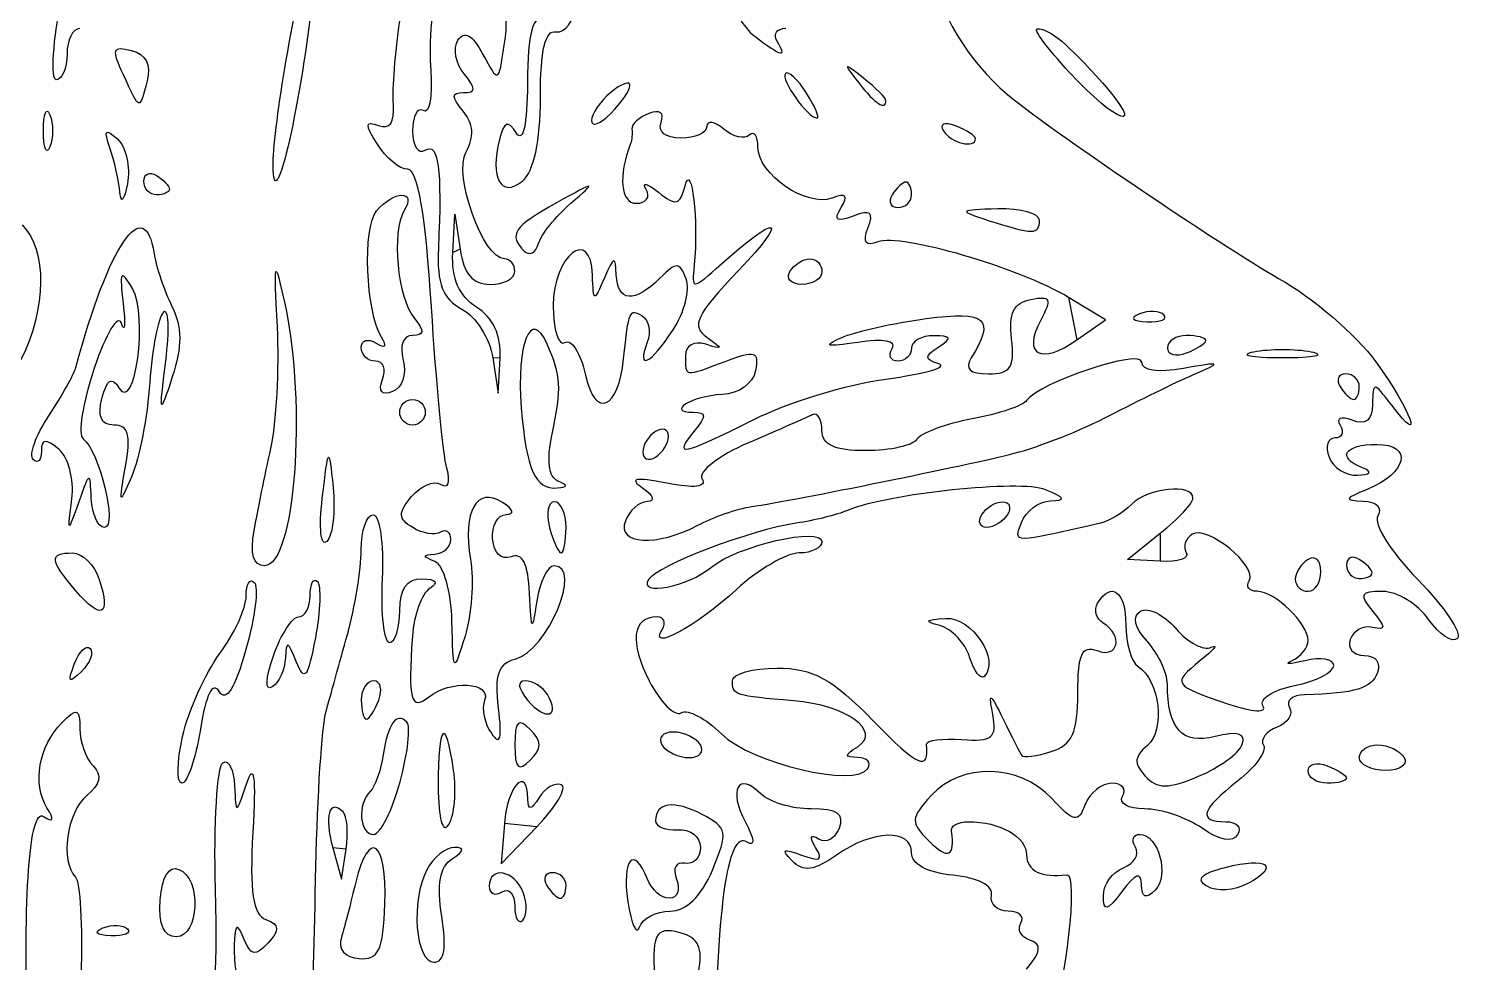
# Model space of a CAD drawing. Extents: x 2 to 593, y 3 to 839.
# Drawn here: x 146.7 to 207.7, y 247 to 286.7 of the extents above; entities that cross this region are included whole.
import ezdxf

# ---------------------------------------------------------------- set-up
doc = ezdxf.new("R2010")
doc.units = 0
doc.layers.add('Capa_1', color=7, linetype='CONTINUOUS')

msp = doc.modelspace()

# ---------------------------------------------------------------- linework, layer by layer
at = {"layer": 'Capa_1', "color": 7}
for points in [[(178.554208, 286.16944), (178.554208, 286.16944)], [(190.984136, 284.850232), (190.984136, 284.850232)], [(150.743936, 284.739536), (150.743936, 284.739536)], [(172.294592, 284.292112), (172.294592, 284.292112)], [(179.804136, 283.967432), (179.804136, 283.967432)], [(183.180888, 283.653384), (183.180888, 283.653384)], [(147.342056, 282.359288), (147.342056, 282.359288)], [(186.991088, 282.028848), (186.991088, 282.028848)], [(157.113968, 280.693576), (157.113968, 280.693576)], [(151.610632, 280.214152), (151.610632, 280.214152)], [(150.596128, 279.729272), (150.596128, 279.729272)], [(184.26952, 279.637664), (184.26952, 279.637664)], [(164.755744, 277.178104), (164.837296, 278.816192), (165.064056, 277.319328)], [(169.774656, 279.274824), (169.774656, 279.274824)], [(189.712664, 278.54904), (189.712664, 278.54904)], [(179.098528, 276.371776), (179.098528, 276.371776)], [(191.30024, 273.46196), (192.520912, 274.31696), (190.949216, 275.272768)], [(195.008392, 274.523368), (195.008392, 274.523376)], [(196.788752, 273.43628), (196.788752, 273.43628)], [(166.46156, 272.692856), (166.688336, 271.195784), (166.769896, 272.68804)], [(172.025552, 272.661328), (172.025552, 272.661368)], [(201.279352, 272.945712), (201.279352, 272.945712)], [(161.766392, 271.772856), (161.766416, 271.772896)], [(203.320536, 271.472944), (203.320536, 271.472944)], [(162.496928, 270.38432), (162.496928, 270.38432)], [(177.564744, 270.076424), (177.5648, 270.0764)], [(173.927536, 269.359928), (173.927536, 269.359928)], [(169.227632, 267.457968), (169.227616, 267.457968)], [(148.550872, 266.706784), (148.550872, 266.706784)], [(159.204448, 266.724424), (159.204448, 266.724424)], [(187.263248, 266.029792), (187.263248, 266.029792)], [(156.30496, 265.349456), (156.30496, 265.349456)], [(169.573016, 265.48548), (169.573016, 265.48548)], [(175.18288, 265.574704), (175.18288, 265.574704)], [(194.8512, 264.046416), (193.465168, 264.124656), (194.854808, 265.233728)], [(201.687592, 263.612496), (201.687592, 263.612496)], [(203.864848, 263.548256), (203.864848, 263.548256)], [(148.72392, 262.786472), (148.72392, 262.786472)], [(157.1288, 260.023744), (157.128848, 260.023744)], [(186.743056, 259.96632), (186.743056, 259.96632)], [(148.651896, 259.657624), (148.651896, 259.657624)], [(161.605136, 258.137224), (161.605136, 258.137224)], [(168.778928, 258.373168), (168.778928, 258.373168)], [(168.048936, 256.885304), (168.048936, 256.885304)], [(153.263328, 256.591984), (153.263344, 256.591984)], [(175.28832, 256.232128), (175.28832, 256.232128)], [(198.338576, 256.254944), (198.338608, 256.255008)], [(203.320536, 255.687864), (203.320536, 255.687864)], [(164.788432, 255.156152), (164.788432, 255.156152)], [(201.143272, 255.126472), (201.143272, 255.126472)], [(162.51172, 254.65412), (162.51172, 254.65412)], [(169.373992, 254.529464), (169.373992, 254.52944)], [(160.091488, 253.375848), (160.091488, 253.375848)], [(166.952112, 252.881344), (166.821216, 251.163472), (168.333192, 252.745264)], [(159.649704, 251.85384), (160.025192, 250.516816), (160.216408, 251.788264)], [(169.573016, 250.244664), (169.573016, 250.244664)], [(196.843784, 250.210664), (196.843784, 250.210664)], [(152.312944, 249.630296), (152.312944, 249.630296)], [(161.870288, 249.468552), (161.870288, 249.468552)], [(167.75228, 249.949032), (167.75224, 249.949032)], [(192.43424, 249.81024), (192.43424, 249.81024)], [(164.287752, 248.938352), (164.287752, 248.938352)], [(173.999176, 249.156032), (173.999176, 249.156032)], [(149.875632, 248.439248), (149.875632, 248.43924)]]:
    msp.add_lwpolyline(points, close=True, dxfattribs=at)
for points in [[(157.113968, 280.693576), (157.054928, 281.996968), (157.825112, 286.761536), (158.703096, 290.524008)], [(164.14332, 289.13008), (163.876824, 287.917136), (163.730112, 286.025808), (163.817288, 284.927128)], [(185.096712, 289.367128), (185.429768, 287.395816), (186.628912, 285.385264), (188.351928, 283.909248)], [(158.828256, 288.618904), (158.474104, 284.394184), (157.21092, 278.554384), (157.113968, 280.693576)], [(147.885784, 284.536544), (147.633328, 284.536544), (147.746792, 286.189904), (148.137928, 288.210672)], [(176.649112, 288.203984), (176.649112, 287.600056), (177.07776, 286.780536), (177.601664, 286.38284)], [(166.944152, 286.004944), (167.152408, 287.423864), (167.036168, 287.608288), (166.065256, 287.399384)], [(169.151872, 286.572632), (169.518976, 286.497752), (169.908632, 287.027384), (170.01776, 287.749504)], [(148.889096, 286.713808), (148.589728, 286.713808), (148.344784, 286.22392), (148.344784, 285.625176)], [(162.231752, 283.484056), (162.183992, 284.131864), (162.306232, 285.724256), (162.503264, 287.022704)], [(168.75656, 287.253032), (168.135544, 287.253032), (167.938088, 286.568928), (167.931752, 284.395376)], [(168.4844, 283.781632), (168.4844, 285.804176), (168.690664, 286.666656), (169.151872, 286.572632)], [(178.554208, 286.16944), (178.369192, 286.468816), (178.538448, 286.719208), (178.93032, 286.725864)], [(190.984136, 284.850232), (190.036888, 285.8752), (189.424536, 286.710056), (189.623344, 286.705472)], [(189.623344, 286.705472), (190.161504, 286.693072), (190.922984, 286.05804), (192.39304, 284.395752)], [(165.238296, 284.779816), (164.876496, 285.215752), (164.758944, 285.8612), (164.977064, 286.214128)], [(164.977064, 286.214128), (165.245648, 286.648704), (165.588384, 286.454608), (166.038912, 285.612792)], [(177.601664, 286.38284), (178.75736, 285.505544), (178.997816, 285.451672), (178.554208, 286.16944)], [(148.344784, 285.625176), (148.344784, 285.026432), (148.138232, 284.536544), (147.885784, 284.536544)], [(150.743936, 284.739536), (150.232736, 285.842824), (150.281088, 285.988232), (151.088936, 285.776976)], [(151.088936, 285.776976), (151.704368, 285.61604), (151.934504, 285.171944), (151.756072, 284.4896)], [(166.038912, 285.612792), (166.69996, 284.377608), (166.705672, 284.380088), (166.944152, 286.004944)], [(163.817288, 284.927128), (163.904464, 283.828456), (163.765528, 283.059488), (163.50852, 283.218328)], [(179.804136, 283.967432), (179.43872, 284.55256), (179.034328, 284.925888), (178.905488, 284.797056)], [(182.228336, 284.605928), (181.365024, 285.282992), (181.345768, 285.263736), (182.022824, 284.400416)], [(192.39304, 284.395752), (194.309776, 282.228368), (193.023824, 282.643192), (190.984136, 284.850232)], [(151.756072, 284.4896), (151.41932, 283.201864), (151.461216, 283.19152), (150.743936, 284.739536)], [(165.218536, 283.987184), (165.75008, 283.987184), (165.754352, 284.15804), (165.238296, 284.779816)], [(167.931752, 284.395376), (167.926952, 282.6248), (167.748256, 281.814056), (167.462952, 282.264128)], [(172.294592, 284.292112), (172.294592, 284.49984), (171.927184, 284.364912), (171.47812, 283.992184)], [(171.47812, 283.097952), (171.927184, 283.547008), (172.294592, 284.084384), (172.294592, 284.292112)], [(178.905488, 284.797056), (178.6722, 284.56376), (179.85844, 282.903552), (180.258416, 282.903552)], [(182.022824, 284.400416), (182.733904, 283.493728), (183.180888, 283.205384), (183.180888, 283.653384)], [(183.180888, 283.653384), (183.180888, 283.766408), (182.75224, 284.195056), (182.228336, 284.605928)], [(165.194856, 283.199208), (164.683624, 283.815192), (164.688792, 283.987184), (165.218536, 283.987184)], [(167.720864, 280.220872), (168.202824, 280.620856), (168.4844, 281.934), (168.4844, 283.781632)], [(171.47812, 283.992184), (171.029064, 283.619496), (170.661648, 283.082128), (170.661648, 282.798032)], [(180.258416, 282.903552), (180.373984, 282.903552), (180.16956, 283.382296), (179.804136, 283.967432)], [(188.351928, 283.909248), (189.869368, 282.609344), (197.56508, 277.387768), (199.887888, 276.082056)], [(147.342056, 282.359288), (147.342056, 283.10772), (147.465608, 283.413896), (147.6166, 283.03968)], [(147.6166, 283.03968), (147.7676, 282.665464), (147.7676, 282.053112), (147.6166, 281.678896)], [(161.599216, 282.582248), (162.071832, 282.400888), (162.288768, 282.710176), (162.231752, 283.484056)], [(163.50852, 283.218328), (163.25152, 283.37716), (163.041248, 282.98832), (163.041248, 282.35424)], [(165.318904, 281.464352), (165.680672, 282.110792), (165.641312, 282.661256), (165.194856, 283.199208)], [(170.661648, 282.798032), (170.661648, 282.513928), (171.029064, 282.648888), (171.47812, 283.097952)], [(173.100552, 283.09636), (172.676208, 282.933528), (172.350272, 282.639816), (172.376264, 282.443688)], [(173.614184, 282.72032), (173.769776, 283.125768), (173.566024, 283.274968), (173.100552, 283.09636)], [(150.169736, 281.634376), (149.897808, 282.404056), (149.970384, 282.490592), (150.487976, 282.013832)], [(161.547216, 281.789784), (161.007416, 282.654136), (161.01736, 282.805536), (161.599216, 282.582248)], [(167.462952, 282.264128), (167.10472, 282.829264), (166.944968, 282.76884), (166.7434, 281.991968)], [(172.376264, 282.443688), (172.402184, 282.247552), (172.376296, 281.964608), (172.318584, 281.814928)], [(174.458376, 282.0482), (173.80756, 282.0482), (173.46188, 282.323416), (173.614184, 282.72032)], [(175.56048, 282.542528), (175.56048, 282.270648), (175.064536, 282.0482), (174.458376, 282.0482)], [(176.29096, 282.430608), (175.889192, 282.76404), (175.56048, 282.814408), (175.56048, 282.542528)], [(177.379584, 282.18252), (177.1826, 281.985544), (176.692712, 282.097176), (176.29096, 282.430608)], [(186.146344, 282.566928), (185.661952, 282.752808), (185.443464, 282.66156), (185.63416, 282.353008)], [(186.991088, 282.028848), (186.991088, 282.146504), (186.61096, 282.38864), (186.146344, 282.566928)], [(147.6166, 281.678896), (147.465608, 281.30468), (147.342056, 281.610816), (147.342056, 282.359288)], [(150.487976, 282.013832), (150.85676, 281.674144), (151.048632, 280.816848), (150.914376, 280.108728)], [(162.847664, 280.721296), (162.499416, 280.721296), (161.914224, 281.202112), (161.547216, 281.789784)], [(163.041248, 282.35424), (163.041248, 281.720152), (163.286184, 281.352744), (163.58556, 281.537768)], [(163.58556, 281.537768), (164.150792, 281.887104), (164.299856, 280.771504), (164.143872, 277.359216)], [(166.7434, 281.991968), (166.322448, 280.369512), (166.81804, 279.471568), (167.720864, 280.220872)], [(172.318584, 281.814928), (171.786232, 280.43384), (171.896408, 279.274784), (172.560048, 279.274784)], [(177.737736, 281.664352), (177.737736, 282.146328), (177.576568, 282.379512), (177.379584, 282.18252)], [(185.63416, 282.353008), (185.953808, 281.835792), (186.991088, 281.588), (186.991088, 282.028848)], [(150.596128, 279.729272), (150.555328, 280.228696), (150.36348, 281.085992), (150.169736, 281.634376)], [(166.952264, 276.911088), (166.04804, 276.911088), (164.767888, 280.479728), (165.318904, 281.464352)], [(180.883256, 279.499072), (179.809792, 279.087144), (177.737736, 280.51348), (177.737736, 281.664352)], [(151.610632, 280.214152), (151.610632, 280.531192), (151.855576, 280.639208), (152.154944, 280.454184)], [(163.847304, 274.869912), (163.604576, 278.745288), (163.267, 280.721296), (162.847664, 280.721296)], [(174.635376, 280.017), (174.917696, 281.105792), (175.22128, 278.48388), (175.025928, 276.643936)], [(150.914376, 280.108728), (150.780104, 279.400608), (150.636896, 279.229856), (150.596128, 279.729272)], [(152.154944, 279.637712), (151.855576, 279.637712), (151.610632, 279.897112), (151.610632, 280.214152)], [(152.154944, 280.454184), (152.45432, 280.26916), (152.699264, 280.00976), (152.699264, 279.877744)], [(169.774656, 279.274824), (170.900712, 280.24428), (170.883304, 280.244816), (169.164784, 279.293544)], [(172.982616, 279.864464), (172.788632, 280.188784), (173.023896, 280.134952), (173.5054, 279.74484)], [(173.5054, 279.74484), (174.244296, 279.1462), (174.420584, 279.188664), (174.635376, 280.017)], [(184.029488, 280.181984), (183.897464, 280.181984), (183.638072, 279.93704), (183.453048, 279.637664)], [(184.26952, 279.637664), (184.26952, 279.93704), (184.161504, 280.181984), (184.029488, 280.181984)], [(148.720368, 272.289464), (150.124416, 277.522416), (151.639552, 279.733136), (152.046928, 277.143192)], [(152.699264, 279.877744), (152.699264, 279.745728), (152.45432, 279.637712), (152.154944, 279.637712)], [(161.516952, 278.95216), (162.247584, 279.83252), (163.236648, 279.849936), (162.694608, 278.97288)], [(172.560048, 279.274784), (172.986448, 279.274784), (173.176608, 279.540144), (172.982616, 279.864464)], [(181.275784, 279.093352), (181.59848, 279.615472), (181.48696, 279.730736), (180.883256, 279.499072)], [(183.453048, 279.637664), (183.268024, 279.338296), (183.376008, 279.093352), (183.69308, 279.093352)], [(183.69308, 279.093352), (184.01012, 279.093352), (184.26952, 279.338296), (184.26952, 279.637664)], [(161.722072, 273.582912), (161.050152, 274.670104), (160.914304, 278.226016), (161.516952, 278.95216)], [(162.694608, 278.97288), (162.133416, 278.064848), (162.396512, 275.24356), (163.124144, 274.366808)], [(169.164784, 279.293544), (167.344744, 278.28608), (167.106792, 277.930816), (167.792656, 277.244952)], [(168.402528, 277.562464), (168.519664, 277.955392), (169.13712, 278.725952), (169.774656, 279.274824)], [(176.18796, 276.699056), (178.617176, 278.873728), (179.090536, 278.700648), (176.925136, 276.42952)], [(181.791416, 278.734864), (181.073056, 278.459208), (180.94072, 278.551208), (181.275784, 279.093352)], [(182.418848, 278.222448), (182.678152, 278.898184), (182.530736, 279.018576), (181.791416, 278.734864)], [(187.94364, 279.039096), (186.267552, 278.987736), (186.246104, 278.961976), (187.535408, 278.54904)], [(189.712664, 278.54904), (189.712664, 278.848408), (188.9166, 279.068936), (187.94364, 279.039096)], [(146.43964, 278.354688), (147.503016, 277.291312), (147.479072, 274.808752), (146.38428, 272.614184)], [(170.699912, 276.218576), (170.633592, 278.312632), (169.028704, 277.066176), (169.028704, 274.920592)], [(182.839728, 277.630768), (182.31448, 277.429216), (182.184544, 277.611888), (182.418848, 278.222448)], [(187.535408, 278.54904), (189.456184, 277.933896), (189.712664, 277.933896), (189.712664, 278.54904)], [(167.792656, 277.244952), (168.010952, 277.026656), (168.285384, 277.169512), (168.402528, 277.562464)], [(190.949216, 275.272768), (188.892168, 276.523736), (183.8076, 278.002176), (182.839728, 277.630768)], [(152.046928, 277.143192), (152.1372, 276.569256), (152.480896, 275.555792), (152.81068, 274.891064)], [(157.294552, 274.00596), (157.143584, 276.931512), (157.168632, 277.012616), (157.605, 275.01104)], [(164.143872, 277.359216), (164.075072, 275.854536), (164.323168, 275.213), (165.143584, 274.773928)], [(165.762816, 274.860152), (165.025672, 275.320504), (164.70052, 276.068896), (164.755744, 277.178104)], [(165.064056, 277.319328), (165.2214, 276.280656), (165.612976, 275.822464), (166.343288, 275.822464)], [(167.39576, 276.366776), (167.39576, 276.666152), (167.196192, 276.911088), (166.952264, 276.911088)], [(171.712016, 276.235656), (171.679296, 277.050192), (171.605976, 277.03048), (171.20596, 276.099584)], [(179.098528, 276.371776), (179.283552, 276.671152), (179.665416, 276.916096), (179.947128, 276.916096)], [(179.947128, 276.916096), (180.228832, 276.916096), (180.459312, 276.671152), (180.459312, 276.371776)], [(151.1278, 275.64656), (150.631192, 276.490176), (150.570352, 276.392168), (150.733224, 275.01104)], [(166.343288, 275.822464), (166.922152, 275.822464), (167.39576, 276.0674), (167.39576, 276.366776)], [(174.685, 276.057112), (174.404016, 276.789344), (174.270736, 276.792736), (173.563632, 276.085592)], [(176.925136, 276.42952), (175.099808, 274.51508), (174.881888, 274.058208), (175.564344, 273.576632)], [(175.025928, 276.643936), (174.912376, 275.57444), (174.932792, 275.575408), (176.18796, 276.699056)], [(179.610712, 275.827464), (179.143984, 275.827464), (178.913504, 276.072408), (179.098528, 276.371776)], [(180.459312, 276.371776), (180.459312, 276.072408), (180.077448, 275.827464), (179.610712, 275.827464)], [(171.20596, 276.099584), (170.757152, 275.055144), (170.736608, 275.059976), (170.699912, 276.218576)], [(173.563632, 276.085592), (172.490984, 275.012944), (171.758744, 275.072288), (171.712016, 276.235656)], [(174.130952, 273.89384), (174.611064, 274.626592), (174.860392, 275.600056), (174.685, 276.057112)], [(199.887888, 276.082056), (201.34732, 275.261672), (203.206592, 273.665032), (204.019624, 272.533968)], [(150.554384, 271.420584), (151.238968, 270.31292), (151.806288, 274.493976), (151.1278, 275.64656)], [(188.526912, 273.504032), (188.398352, 274.59604), (188.616784, 275.042512), (189.349592, 275.185576)], [(189.349592, 275.185576), (190.196872, 275.351), (190.258208, 275.213896), (189.75636, 274.27616)], [(150.663704, 274.163768), (150.51956, 274.595896), (149.997112, 273.7386), (149.502704, 272.258664)], [(150.733224, 275.01104), (150.839136, 274.11292), (150.807864, 273.731648), (150.663704, 274.163768)], [(152.449016, 274.639688), (152.228064, 274.435448), (151.965504, 273.088272), (151.865544, 271.64596)], [(152.544672, 272.561624), (152.713016, 273.9088), (152.669968, 274.843936), (152.449016, 274.639688)], [(152.81068, 274.891064), (153.242208, 274.021248), (153.246072, 273.182056), (152.82444, 271.897336)], [(157.605, 275.01104), (158.55852, 270.637384), (158.03648, 263.852584), (156.746448, 263.852584)], [(164.502312, 267.997808), (164.343624, 268.559208), (164.048872, 271.651648), (163.847304, 274.869912)], [(165.143584, 274.773928), (165.743744, 274.452728), (166.336832, 273.516256), (166.46156, 272.692856)], [(166.769896, 272.68804), (166.822616, 273.65296), (166.466744, 274.420536), (165.762816, 274.860152)], [(168.769864, 273.287608), (168.082088, 274.85872), (167.447648, 273.290808), (167.669488, 270.568688)], [(169.028704, 274.920592), (169.028704, 273.887144), (169.253712, 273.180664), (169.528728, 273.350632)], [(172.025552, 272.661368), (172.23976, 274.737424), (172.273816, 274.815928), (172.815136, 274.481368)], [(172.815136, 274.481368), (173.101432, 274.304424), (173.197696, 273.800088), (173.029056, 273.360616)], [(184.8992, 274.368376), (187.461008, 274.707688), (187.850344, 274.366776), (186.807584, 272.697656)], [(193.96512, 274.566336), (193.530904, 274.392584), (193.65988, 274.2636), (194.293984, 274.237488)], [(195.008392, 274.523376), (194.82752, 274.704248), (194.358048, 274.723584), (193.96512, 274.566336)], [(194.293984, 274.237488), (194.867776, 274.213888), (195.189264, 274.342504), (195.008392, 274.523368)], [(157.015728, 268.834968), (157.2594, 269.928736), (157.384872, 272.25568), (157.294552, 274.00596)], [(163.124144, 274.366808), (163.561512, 273.839824), (163.540408, 273.650232), (163.044384, 273.650232)], [(173.029056, 273.360616), (172.55376, 272.122016), (173.163272, 272.416968), (174.130952, 273.89384)], [(181.275784, 273.554744), (181.874528, 273.817592), (183.505072, 274.183728), (184.8992, 274.368376)], [(189.75636, 274.27616), (188.974936, 272.816064), (189.7754, 272.393928), (191.30024, 273.46196)], [(160.863984, 273.138064), (160.863984, 273.455104), (161.146768, 273.539728), (161.4924, 273.32612)], [(161.4924, 273.32612), (161.887576, 273.08188), (161.972816, 273.1772), (161.722072, 273.582912)], [(163.044384, 273.650232), (162.645416, 273.650232), (162.482464, 273.219936), (162.645424, 272.59676)], [(168.978896, 269.456184), (169.400576, 271.450744), (169.375896, 271.90324), (168.769864, 273.287608)], [(169.528728, 273.350632), (169.803736, 273.5206), (170.195936, 272.898496), (170.400264, 271.968168)], [(175.515064, 273.274832), (175.008952, 273.434328), (174.653224, 273.230832), (174.653224, 272.781864)], [(175.564344, 273.576632), (176.269296, 273.079176), (176.262776, 273.0392), (175.515064, 273.274832)], [(181.98324, 273.355328), (180.65308, 273.149088), (180.46956, 273.200816), (181.275784, 273.554744)], [(183.447976, 273.097688), (183.651904, 273.427648), (183.088656, 273.52672), (181.98324, 273.355328)], [(185.222064, 273.641872), (184.698168, 273.645872), (184.26952, 273.405264), (184.26952, 273.105888)], [(185.432632, 273.163448), (186.013304, 273.531328), (185.967528, 273.635344), (185.222064, 273.641872)], [(187.54224, 272.017256), (188.485304, 272.017256), (188.669248, 272.294992), (188.526912, 273.504032)], [(195.97228, 273.6502), (195.523224, 273.6502), (195.155808, 273.412944), (195.155808, 273.122968)], [(196.788752, 273.43628), (196.788752, 273.553936), (196.421344, 273.6502), (195.97228, 273.6502)], [(195.97228, 272.909048), (196.421344, 273.081376), (196.788752, 273.318624), (196.788752, 273.43628)], [(161.466536, 272.561624), (161.135128, 272.561624), (160.863984, 272.821024), (160.863984, 273.138064)], [(170.400264, 271.968168), (170.81548, 270.077696), (171.802392, 270.4986), (172.025552, 272.661328)], [(174.653224, 272.781864), (174.653224, 271.870336), (174.582264, 271.879296), (176.38172, 272.563432)], [(176.38172, 272.563432), (177.615608, 273.032552), (177.792312, 272.974984), (177.634576, 272.1552)], [(183.69308, 272.561576), (183.376032, 272.561576), (183.265744, 272.802824), (183.447976, 273.097688)], [(184.26952, 273.105888), (184.26952, 272.806512), (184.01012, 272.561576), (183.69308, 272.561576)], [(185.432632, 272.444696), (184.8062, 272.654632), (184.8062, 272.76656), (185.432632, 273.163448)], [(186.807584, 272.697656), (186.517448, 272.233232), (186.750624, 272.017256), (187.54224, 272.017256)], [(194.067184, 272.51392), (194.067184, 273.109376), (189.7016, 271.653672), (189.167104, 270.879992)], [(195.155808, 273.122968), (195.155808, 272.833), (195.523224, 272.736728), (195.97228, 272.909048)], [(198.829936, 272.945712), (198.156344, 272.815976), (198.707464, 272.709824), (200.05464, 272.709824)], [(201.279352, 272.945712), (200.60576, 273.075456), (199.503528, 273.075456), (198.829936, 272.945712)], [(200.05464, 272.709824), (201.401824, 272.709824), (201.952944, 272.815976), (201.279352, 272.945712)], [(147.569328, 270.231296), (148.122072, 271.06392), (148.64004, 271.990088), (148.720368, 272.289464)], [(149.502704, 272.258664), (149.008296, 270.778744), (148.79492, 269.4282), (149.02852, 269.257464)], [(152.82444, 271.897336), (152.26916, 270.205368), (152.254568, 270.24004), (152.544672, 272.561624)], [(161.766416, 271.772896), (161.93288, 272.206688), (161.797936, 272.561624), (161.466536, 272.561624)], [(162.645424, 272.59676), (162.801328, 272.000592), (162.604624, 271.421912), (162.192312, 271.263696)], [(177.634576, 272.1552), (177.528808, 271.60548), (176.92744, 271.17428), (176.216296, 271.138224)], [(183.188744, 271.798736), (184.830976, 272.017256), (185.840728, 272.307944), (185.432632, 272.444696)], [(195.836208, 272.2474), (194.744144, 272.051936), (194.067184, 272.15392), (194.067184, 272.51392)], [(196.24444, 271.975904), (197.508176, 272.522104), (197.479064, 272.541464), (195.836208, 272.2474)], [(202.744096, 272.017256), (202.427048, 272.017256), (202.31904, 271.77232), (202.504064, 271.472944)], [(203.320536, 271.472944), (203.320536, 271.77232), (203.061136, 272.017256), (202.744096, 272.017256)], [(204.019624, 272.533968), (205.534624, 270.426328), (206.139104, 268.779064), (204.69868, 270.683472)], [(149.832008, 270.974688), (150.044616, 271.78772), (150.249376, 271.914112), (150.554384, 271.420584)], [(151.865544, 271.64596), (151.765592, 270.203648), (151.4212, 268.411224), (151.100224, 267.662792)], [(162.192312, 271.263696), (161.725336, 271.084496), (161.572392, 271.267696), (161.766392, 271.772856)], [(177.5648, 270.0764), (179.015744, 270.805168), (181.54652, 271.580216), (183.188744, 271.798736)], [(192.725128, 270.257928), (193.91232, 270.879336), (195.496008, 271.652424), (196.24444, 271.975904)], [(202.504064, 271.472944), (202.68908, 271.173568), (202.94848, 270.928632), (203.080504, 270.928632)], [(203.080504, 270.928632), (203.21252, 270.928632), (203.320536, 271.173568), (203.320536, 271.472944)], [(204.69868, 270.683472), (203.93584, 271.692048), (203.898736, 271.69412), (203.882208, 270.729232)], [(150.344048, 269.840048), (149.792336, 269.840048), (149.629592, 270.200672), (149.832008, 270.974688)], [(162.496928, 270.38432), (162.496928, 270.683696), (162.741872, 270.92864), (163.04124, 270.92864)], [(163.04124, 270.92864), (163.340616, 270.92864), (163.58556, 270.683696), (163.58556, 270.38432)], [(176.216296, 271.138224), (174.910512, 271.072064), (173.793744, 270.384336), (174.992032, 270.384336)], [(189.167104, 270.879992), (189.016728, 270.662328), (187.973024, 270.311512), (186.847752, 270.100408)], [(146.910224, 268.37156), (146.719984, 268.5618), (147.016584, 269.39868), (147.569328, 270.231296)], [(163.04124, 269.840008), (162.741872, 269.840008), (162.496928, 270.084952), (162.496928, 270.38432)], [(163.58556, 270.38432), (163.58556, 270.084952), (163.340616, 269.840008), (163.04124, 269.840008)], [(167.669488, 270.568688), (167.884432, 267.930864), (168.257288, 267.099112), (169.196912, 267.1614)], [(174.992032, 270.384336), (175.554032, 270.384336), (175.558832, 270.221808), (175.016112, 269.567864)], [(180.05108, 270.274672), (179.826544, 270.16448), (178.603432, 269.628216), (177.33304, 269.082992)], [(180.459312, 269.6132), (180.459312, 270.087216), (180.275608, 270.384872), (180.05108, 270.274672)], [(188.642768, 268.637432), (189.70088, 268.907304), (191.537944, 269.636528), (192.725128, 270.257928)], [(203.02016, 270.042608), (202.53576, 270.228488), (202.317272, 270.13724), (202.507968, 269.828688)], [(203.882208, 270.729232), (203.870448, 270.042448), (203.594128, 269.822352), (203.02016, 270.042608)], [(150.834728, 268.071024), (151.076536, 269.41584), (150.958872, 269.840048), (150.344048, 269.840048)], [(173.927536, 269.359928), (173.927536, 269.659304), (173.682592, 269.752864), (173.383224, 269.56784)], [(175.016112, 269.567864), (174.0916, 268.453904), (174.494392, 268.53428), (177.564744, 270.076424)], [(182.332288, 268.751368), (180.986488, 268.751368), (180.459312, 268.993944), (180.459312, 269.6132)], [(186.847752, 270.100408), (185.72248, 269.889312), (184.667584, 269.499416), (184.503536, 269.233984)], [(202.507968, 269.828688), (202.690872, 269.532744), (202.588808, 269.290608), (202.28116, 269.290608)], [(147.99644, 268.814608), (147.437328, 269.27864), (147.256112, 269.25728), (147.256112, 268.727352)], [(149.02852, 269.257464), (149.719944, 268.752128), (150.50904, 265.485528), (149.939688, 265.485528)], [(159.204448, 266.724424), (159.469392, 268.966976), (159.480736, 268.97832), (159.66536, 267.185336)], [(169.227616, 267.457968), (168.834216, 267.61952), (168.743936, 268.344848), (168.978896, 269.456184)], [(173.383224, 269.56784), (173.083848, 269.382816), (172.838904, 268.986496), (172.838904, 268.687128)], [(173.383224, 268.479216), (173.682592, 268.66424), (173.927536, 269.06056), (173.927536, 269.359928)], [(177.33304, 269.082992), (176.06264, 268.537768), (175.174752, 267.846504), (175.359952, 267.546848)], [(184.503536, 269.233984), (184.339488, 268.968544), (183.362424, 268.751368), (182.332288, 268.751368)], [(202.28116, 269.290608), (201.97352, 269.290608), (201.8628, 268.923192), (202.03512, 268.474136)], [(203.456664, 268.018152), (202.344496, 268.46692), (202.681432, 269.018448), (204.06776, 269.018448)], [(204.06776, 269.018448), (205.627536, 269.018448), (205.362336, 267.792936), (203.653112, 267.102304)], [(147.256112, 268.727352), (147.256112, 268.341424), (147.100464, 268.181312), (146.910224, 268.37156)], [(148.550872, 266.706784), (148.65312, 267.52816), (148.403632, 268.47668), (147.99644, 268.814608)], [(156.30496, 265.349456), (156.452208, 266.172728), (156.772056, 267.741216), (157.015728, 268.834968)], [(172.838904, 268.687128), (172.838904, 268.387752), (173.083848, 268.294192), (173.383224, 268.479216)], [(177.460432, 266.37024), (179.372048, 266.653368), (186.645752, 268.128088), (188.642768, 268.637432)], [(202.03512, 268.474136), (202.20744, 268.025072), (202.750872, 267.677), (203.242744, 267.700632)], [(149.379112, 266.71024), (149.326712, 267.892952), (149.308392, 267.88828), (148.844912, 266.57416)], [(151.100224, 267.662792), (150.560088, 266.40332), (150.54032, 266.43372), (150.834728, 268.071024)], [(164.24988, 267.311424), (164.566744, 267.115592), (164.67132, 267.399928), (164.502312, 267.997808)], [(203.242744, 267.700632), (203.807488, 267.727832), (203.88632, 267.844776), (203.456664, 268.018152)], [(159.66536, 267.185336), (159.769472, 266.174312), (159.64728, 265.139688), (159.393736, 264.886184)], [(163.001856, 266.793784), (163.390744, 267.262368), (163.95236, 267.495304), (164.24988, 267.311424)], [(166.865888, 266.548712), (165.767264, 267.24348), (165.166792, 266.165912), (165.512312, 264.119696)], [(169.196912, 267.1614), (169.658048, 267.19196), (169.666912, 267.277576), (169.227632, 267.457968)], [(173.85956, 267.365408), (172.502032, 267.633928), (172.235584, 267.580248), (172.838904, 267.159792)], [(172.838904, 267.159792), (173.293904, 266.842696), (173.379936, 266.587096), (173.033224, 266.582448)], [(175.359952, 267.546848), (175.575008, 267.19888), (175.032872, 267.13332), (173.85956, 267.365408)], [(189.97188, 267.0898), (188.917024, 267.517576), (183.253704, 266.92328), (181.547944, 266.205808)], [(196.24444, 266.730592), (196.24444, 267.362216), (194.338784, 267.172264), (193.63724, 266.47072)], [(148.844912, 266.57416), (148.365208, 265.214056), (148.365064, 265.214128), (148.550872, 266.706784)], [(149.939688, 265.485528), (149.661216, 265.485528), (149.408952, 266.036648), (149.379112, 266.71024)], [(159.393736, 264.886184), (159.140232, 264.63268), (159.055048, 265.459888), (159.204448, 266.724424)], [(163.050336, 265.474912), (162.427952, 265.85956), (162.419424, 266.091928), (163.001856, 266.793784)], [(167.021432, 266.033128), (167.413, 266.037928), (167.351656, 266.24152), (166.865888, 266.548712)], [(169.079664, 266.574112), (168.80832, 266.574112), (168.714408, 266.084232), (168.870992, 265.48548)], [(169.573016, 265.48548), (169.573016, 266.084232), (169.351008, 266.574112), (169.079664, 266.574112)], [(173.033224, 266.582448), (172.691032, 266.578448), (172.27008, 266.206696), (172.097752, 265.75764)], [(187.263248, 266.029792), (187.448272, 266.32916), (187.844592, 266.574104), (188.143968, 266.574104)], [(188.143968, 266.574104), (188.443336, 266.574104), (188.536904, 266.32916), (188.35188, 266.029792)], [(188.946584, 265.692648), (189.132616, 266.177432), (189.687264, 266.5896), (190.179136, 266.608576)], [(190.179136, 266.608576), (190.86088, 266.634896), (190.811616, 266.749264), (189.97188, 267.0898)], [(194.854808, 265.233728), (195.619104, 265.843728), (196.24444, 266.51732), (196.24444, 266.730592)], [(203.653112, 267.102304), (202.677624, 266.708144), (202.652808, 266.632824), (203.488792, 266.603536)], [(203.488792, 266.603536), (204.056032, 266.583696), (204.317976, 266.317456), (204.106688, 265.975584)], [(160.861024, 264.527928), (160.862624, 265.351208), (161.091792, 266.024792), (161.37012, 266.024792)], [(161.37012, 266.024792), (161.648448, 266.024792), (161.819912, 264.800088), (161.751152, 263.303224)], [(166.452368, 264.995968), (166.409728, 265.561824), (166.665824, 266.028544), (167.021432, 266.033128)], [(175.18288, 265.574704), (175.833952, 265.923152), (176.858856, 266.281144), (177.460432, 266.37024)], [(181.547944, 266.205808), (181.09888, 266.016928), (180.11912, 265.773448), (179.370688, 265.664744)], [(187.47116, 265.485472), (187.171784, 265.485472), (187.078224, 265.730416), (187.263248, 266.029792)], [(188.35188, 266.029792), (188.166856, 265.730416), (187.770536, 265.485472), (187.47116, 265.485472)], [(193.63724, 266.47072), (193.281024, 266.114504), (192.680912, 265.75148), (192.303664, 265.664008)], [(204.106688, 265.975584), (203.904968, 265.649184), (204.670656, 264.428976), (205.808224, 263.264)], [(156.746448, 263.852584), (156.270736, 263.852584), (156.125384, 264.345424), (156.30496, 265.349456)], [(164.24004, 265.27636), (164.001216, 265.12876), (163.465848, 265.21812), (163.050336, 265.474912)], [(164.674264, 264.968288), (164.674264, 265.285336), (164.478864, 265.423968), (164.24004, 265.27636)], [(168.870992, 265.48548), (169.027568, 264.886736), (169.249576, 264.396856), (169.364344, 264.396856)], [(169.364344, 264.396856), (169.479112, 264.396856), (169.573016, 264.886736), (169.573016, 265.48548)], [(172.097752, 265.75764), (171.7122, 264.752904), (173.454312, 264.649608), (175.18288, 265.574704)], [(179.370688, 265.664744), (177.441376, 265.384536), (173.452928, 263.861336), (173.083552, 263.26368)], [(175.76412, 263.79564), (176.851816, 264.698352), (180.459312, 265.534432), (180.459312, 264.883816)], [(192.303664, 265.664008), (188.555264, 264.794856), (188.60192, 264.794456), (188.946584, 265.692648)], [(198.633848, 263.21112), (199.016784, 263.83072), (196.859872, 265.593672), (196.21016, 265.192128)], [(163.993872, 264.34888), (164.368088, 264.37248), (164.674264, 264.651248), (164.674264, 264.968288)], [(167.235008, 264.237736), (166.823032, 264.07964), (166.497648, 264.39488), (166.452368, 264.995968)], [(180.459312, 264.883816), (180.459312, 264.615968), (180.024016, 264.396824), (179.491992, 264.396824)], [(196.21016, 265.192128), (195.919872, 265.012728), (195.807216, 264.663936), (195.9598, 264.41704)], [(148.72392, 262.786472), (147.597376, 264.102184), (147.57108, 264.396904), (148.580224, 264.396904)], [(148.580224, 264.396904), (149.009104, 264.396904), (149.52136, 263.88856), (149.718552, 263.267256)], [(160.272392, 260.922024), (160.594472, 262.082), (160.85936, 263.704656), (160.861024, 264.527928)], [(163.993872, 264.03136), (163.44956, 264.251), (163.44956, 264.314496), (163.993872, 264.34888)], [(165.512312, 264.119696), (165.663968, 263.221576), (165.558552, 261.751928), (165.277944, 260.853808)], [(168.021712, 262.681064), (167.965872, 263.931784), (167.717664, 264.422944), (167.235008, 264.237736)], [(179.491992, 264.396824), (178.95996, 264.396824), (177.758664, 263.697184), (176.82244, 262.842072)], [(195.9598, 264.41704), (196.112392, 264.170144), (195.61352, 264.003368), (194.8512, 264.046416)], [(201.143272, 264.124688), (200.843904, 263.939664), (200.59896, 263.557792), (200.59896, 263.276088)], [(201.687592, 263.612496), (201.687592, 264.079224), (201.442648, 264.309712), (201.143272, 264.124688)], [(203.320536, 264.124696), (203.02116, 264.30972), (202.776216, 264.201736), (202.776216, 263.884664)], [(203.864848, 263.548256), (203.864848, 263.680272), (203.619904, 263.939672), (203.320536, 264.124696)], [(164.721048, 261.48884), (164.694888, 262.754328), (164.37352, 263.878168), (163.993872, 264.03136)], [(167.413072, 259.884128), (168.80024, 260.24688), (170.30092, 263.847536), (169.064936, 263.847536)], [(169.064936, 263.847536), (168.785448, 263.847536), (168.454736, 263.173944), (168.330024, 262.350672)], [(173.083552, 263.26368), (172.63444, 262.536992), (174.754496, 262.95772), (175.76412, 263.79564)], [(201.143272, 262.763904), (201.442648, 262.763904), (201.687592, 263.145768), (201.687592, 263.612496)], [(202.776216, 263.884664), (202.776216, 263.567624), (203.02116, 263.308224), (203.320536, 263.308224)], [(203.320536, 263.308224), (203.619904, 263.308224), (203.864848, 263.41624), (203.864848, 263.548256)], [(149.718552, 263.267256), (150.215824, 261.70048), (149.818296, 261.508328), (148.72392, 262.786472)], [(156.312416, 263.142424), (156.503416, 262.951432), (156.344416, 261.669256), (155.95916, 260.293144)], [(155.965152, 262.560456), (155.965152, 263.071536), (156.121424, 263.333424), (156.312416, 263.142424)], [(158.686728, 262.58252), (158.686728, 263.081472), (158.824992, 263.351448), (158.993976, 263.182456)], [(158.993976, 263.182456), (159.162976, 263.013464), (159.124992, 261.93572), (158.909576, 260.787472)], [(161.751152, 263.303224), (161.682352, 261.80636), (161.822112, 260.581648), (162.061568, 260.581648)], [(162.497008, 261.942432), (162.497008, 262.87872), (162.79416, 263.300616), (163.44956, 263.294888)], [(163.776288, 262.886656), (163.432088, 262.666704), (163.099952, 261.751928), (163.038216, 260.853808)], [(163.44956, 263.294888), (164.06172, 263.289288), (164.178472, 263.143648), (163.776288, 262.886656)], [(192.185296, 262.257176), (192.780704, 263.220576), (193.38676, 262.758528), (193.38676, 261.341184)], [(198.972768, 262.763904), (198.634344, 262.763904), (198.481832, 262.965152), (198.633848, 263.21112)], [(200.59896, 263.276088), (200.59896, 262.994384), (200.843904, 262.763904), (201.143272, 262.763904)], [(205.808224, 263.264), (206.945784, 262.099024), (207.703104, 260.97244), (207.491136, 260.76048)], [(154.838968, 260.107992), (155.458368, 260.945768), (155.965152, 262.049384), (155.965152, 262.560456)], [(158.195656, 261.675328), (158.465744, 261.675328), (158.686728, 262.08356), (158.686728, 262.58252)], [(168.330024, 262.350672), (168.125656, 261.0016), (168.095216, 261.034224), (168.021712, 262.681064)], [(176.82244, 262.842072), (175.077328, 261.24816), (173.053768, 260.157504), (173.659232, 261.137168)], [(192.425328, 261.408576), (192.121072, 261.596616), (192.013056, 261.978488), (192.185296, 262.257176)], [(201.143272, 260.670856), (201.143272, 261.40204), (199.730992, 262.763904), (198.972768, 262.763904)], [(204.311704, 262.758848), (203.355824, 262.758848), (203.292672, 262.631864), (203.890392, 261.911664)], [(206.270936, 261.56696), (205.811784, 262.222512), (204.930128, 262.758848), (204.311704, 262.758848)], [(157.128848, 260.023744), (157.445504, 260.932112), (157.925568, 261.675328), (158.195656, 261.675328)], [(162.061568, 260.581648), (162.301056, 260.581648), (162.497008, 261.194), (162.497008, 261.942432)], [(173.447464, 261.675248), (172.39212, 261.675248), (172.25968, 260.600072), (173.112, 258.951864)], [(173.659232, 261.137168), (173.842136, 261.433112), (173.74684, 261.675248), (173.447464, 261.675248)], [(185.729704, 261.612128), (186.839624, 261.671088), (188.054128, 259.835304), (187.362648, 259.143816)], [(194.30388, 260.625824), (193.755672, 261.231592), (193.653472, 261.691744), (194.017216, 261.916552)], [(194.017216, 261.916552), (194.32812, 262.108696), (195.00012, 261.778144), (195.51056, 261.182)], [(203.890392, 261.911664), (204.465136, 261.219144), (204.46488, 261.094928), (203.888792, 261.231272)], [(165.277944, 260.853808), (164.776696, 259.249216), (164.767024, 259.260248), (164.721048, 261.48884)], [(185.468648, 261.304984), (184.781256, 261.485928), (184.84872, 261.565312), (185.729704, 261.612128)], [(186.743056, 259.96632), (186.551968, 260.568384), (185.978488, 261.170784), (185.468648, 261.304984)], [(192.162048, 260.239144), (193.072072, 259.889936), (193.293208, 260.872192), (192.425328, 261.408576)], [(193.38676, 261.341184), (193.38676, 260.558704), (193.622568, 259.762648), (193.910776, 259.57216)], [(195.51056, 261.182), (196.021, 260.585856), (196.701112, 260.226184), (197.021928, 260.382728)], [(203.888792, 261.231272), (203.50132, 261.323008), (203.072032, 261.091888), (202.934824, 260.717672)], [(207.491136, 260.76048), (207.279176, 260.54852), (206.73008, 260.911432), (206.270936, 261.56696)], [(148.651896, 259.657624), (148.856304, 260.19444), (149.160664, 260.496536), (149.328248, 260.328944)], [(158.096264, 259.779296), (157.75464, 260.653952), (157.667344, 260.68416), (157.636352, 259.938432)], [(158.909576, 260.787472), (158.586024, 259.062776), (158.4446, 258.887464), (158.096264, 259.779296)], [(159.366824, 257.656136), (159.542808, 258.2924), (159.950312, 259.762048), (160.272392, 260.922024)], [(163.038216, 260.853808), (162.850472, 258.122512), (162.969816, 257.670336), (163.721712, 258.263544)], [(191.345576, 258.428952), (191.345576, 260.09288), (191.52228, 260.484648), (192.162048, 260.239144)], [(195.155808, 258.81928), (195.155808, 259.295128), (194.772448, 260.108072), (194.30388, 260.625824)], [(197.021928, 260.382728), (197.342744, 260.539288), (197.133224, 260.284328), (196.556336, 259.81616)], [(200.46288, 259.820528), (200.837096, 259.9924), (201.143272, 260.375048), (201.143272, 260.670856)], [(202.934824, 260.717672), (202.797608, 260.343456), (203.06548, 260.037272), (203.530096, 260.037272)], [(149.328248, 260.328944), (149.49584, 260.161352), (149.3286, 259.722144), (148.9566, 259.35292)], [(153.263344, 256.591984), (153.510544, 257.688008), (154.219568, 259.270208), (154.838968, 260.107992)], [(155.95916, 260.293144), (155.494648, 258.634064), (155.111504, 258.029208), (154.821904, 258.4978)], [(157.0756, 258.69508), (156.765936, 258.503696), (156.787624, 259.044936), (157.1288, 260.023744)], [(157.636352, 259.938432), (157.615312, 259.432192), (157.362976, 258.872688), (157.0756, 258.69508)], [(166.70152, 257.796816), (166.527928, 259.204432), (166.69592, 259.69652), (167.413072, 259.884128)], [(187.362648, 259.143816), (187.21296, 258.994128), (186.934144, 259.364256), (186.743056, 259.96632)], [(196.556336, 259.81616), (195.341736, 258.83048), (195.380688, 258.770648), (197.759952, 257.967696)], [(201.007192, 259.811888), (200.333608, 259.644792), (200.088664, 259.648704), (200.46288, 259.820528)], [(202.231904, 259.602752), (202.231904, 259.884872), (201.680784, 259.978984), (201.007192, 259.811888)], [(203.530096, 260.037272), (204.010424, 260.037272), (204.254704, 259.724192), (204.096344, 259.311528)], [(148.9566, 259.35292), (148.419024, 258.819344), (148.356504, 258.881864), (148.651896, 259.657624)], [(176.64908, 258.953672), (176.64908, 259.253048), (177.506648, 259.497992), (178.554784, 259.497992)], [(178.554784, 259.497992), (180.072368, 259.497992), (180.9038, 259.041192), (182.637144, 257.255096)], [(193.910776, 259.57216), (194.830088, 258.964576), (195.0788, 256.845824), (194.306096, 256.204536)], [(200.56288, 258.755984), (201.480848, 258.939584), (202.231904, 259.320624), (202.231904, 259.602752)], [(204.096344, 259.311528), (203.83164, 258.621728), (203.179992, 258.422656), (200.99528, 258.36424)], [(154.821904, 258.4978), (154.540176, 258.953648), (154.25448, 258.387192), (154.01696, 256.90184)], [(161.391216, 258.953696), (161.10124, 258.953696), (160.863984, 258.586288), (160.863984, 258.137224)], [(161.605136, 258.137224), (161.777456, 258.586288), (161.681216, 258.953696), (161.391216, 258.953696)], [(163.721712, 258.263544), (164.663632, 259.006632), (166.407968, 258.907752), (166.108832, 258.128232)], [(167.841304, 258.953696), (167.480368, 258.953696), (167.521664, 258.641384), (167.950992, 258.124072)], [(168.778928, 258.373168), (168.581592, 258.692456), (168.159664, 258.953696), (167.841304, 258.953696)], [(173.112, 258.951864), (173.586048, 258.035168), (174.19948, 257.424544), (174.475176, 257.594944)], [(179.258976, 258.10608), (176.7426, 258.314096), (176.64908, 258.344464), (176.64908, 258.953672)], [(197.188632, 256.584976), (195.780416, 256.231536), (195.155808, 256.918048), (195.155808, 258.81928)], [(199.220736, 257.893296), (199.040952, 258.184184), (199.64492, 258.572392), (200.56288, 258.755984)], [(160.863984, 258.137224), (160.863984, 257.688168), (160.960248, 257.320752), (161.077904, 257.320752)], [(161.077904, 257.320752), (161.19556, 257.320752), (161.432816, 257.688168), (161.605136, 258.137224)], [(166.108832, 258.128232), (165.973968, 257.77676), (166.103232, 257.143992), (166.396136, 256.722088)], [(167.950992, 258.124072), (168.697544, 257.224536), (169.36476, 257.42528), (168.778928, 258.373168)], [(181.981904, 256.1524), (183.029376, 256.816864), (181.48952, 257.921696), (179.258976, 258.10608)], [(187.726968, 257.515624), (187.540896, 258.50156), (187.609656, 258.47148), (188.172432, 257.320728)], [(190.215928, 255.94692), (191.104944, 256.229088), (191.345576, 256.757808), (191.345576, 258.428952)], [(200.99528, 258.36424), (200.464904, 258.35), (200.174248, 258.1066), (200.349384, 257.823232)], [(148.121792, 257.170488), (148.782048, 257.830744), (148.889136, 257.795664), (148.889136, 256.919192)], [(158.931792, 251.056144), (158.995072, 254.049872), (159.19084, 257.019872), (159.366824, 257.656136)], [(162.804856, 257.194264), (162.358576, 257.640552), (162.00276, 257.149784), (161.797512, 255.804864)], [(164.788432, 255.156152), (164.446152, 257.488272), (164.128528, 257.149728), (164.138208, 254.463104)], [(166.396136, 256.722088), (166.77552, 256.175576), (166.863344, 256.484632), (166.70152, 257.796816)], [(168.048936, 256.885304), (167.540912, 257.393328), (167.39576, 257.248184), (167.39576, 256.232128)], [(174.475176, 257.594944), (174.75088, 257.765336), (175.521056, 257.360152), (176.18668, 256.694536)], [(186.416192, 256.455712), (187.709648, 256.36616), (187.912896, 256.530512), (187.726968, 257.515624)], [(197.759952, 257.967696), (198.812584, 257.612448), (199.413216, 257.581848), (199.220736, 257.893296)], [(200.349384, 257.823232), (200.52452, 257.539864), (200.286264, 257.161608), (199.81996, 256.982664)], [(147.48996, 253.557536), (146.8666, 254.552944), (147.155344, 256.204032), (148.121792, 257.170488)], [(148.889136, 256.919192), (148.889136, 256.358928), (149.144464, 255.645216), (149.45652, 255.33316)], [(154.01696, 256.90184), (153.814448, 255.6354), (153.46092, 254.599216), (153.231328, 254.599216)], [(162.51172, 254.65412), (162.842312, 255.88184), (162.974224, 257.024896), (162.804856, 257.194264)], [(168.048936, 255.578944), (168.55696, 256.086968), (168.55696, 256.37728), (168.048936, 256.885304)], [(174.135448, 256.77644), (173.686392, 256.77644), (173.470352, 256.531496), (173.655376, 256.232128)], [(175.28832, 256.232128), (175.103304, 256.531496), (174.584512, 256.77644), (174.135448, 256.77644)], [(182.637144, 257.255096), (184.547856, 255.28624), (185.026848, 255.077072), (184.914048, 256.260816)], [(188.172432, 257.320728), (188.538456, 256.572296), (188.893808, 255.876344), (188.962104, 255.77416)], [(198.338608, 256.255008), (198.496568, 256.728872), (198.153808, 256.827216), (197.188632, 256.584976)], [(199.81996, 256.982664), (199.35364, 256.803728), (199.095512, 256.457656), (199.246328, 256.213624)], [(153.231328, 254.599216), (153.001752, 254.599216), (153.01616, 255.49596), (153.263328, 256.591984)], [(167.39576, 256.232128), (167.39576, 255.216072), (167.540912, 255.07092), (168.048936, 255.578944)], [(173.655376, 256.232128), (173.8404, 255.932752), (174.359192, 255.687808), (174.808256, 255.687808)], [(174.808256, 255.687808), (175.257312, 255.687808), (175.473344, 255.932752), (175.28832, 256.232128)], [(176.18668, 256.694536), (177.433296, 255.44792), (181.901864, 254.395048), (182.415928, 255.226824)], [(184.914048, 256.260816), (184.898288, 256.426296), (185.57424, 256.514), (186.416192, 256.455712)], [(194.306096, 256.204536), (193.735848, 255.73128), (193.71496, 255.436168), (194.213896, 254.902056)], [(196.486272, 254.895656), (197.381272, 255.271976), (198.214808, 255.883656), (198.338576, 256.254944)], [(199.246328, 256.213624), (199.397152, 255.969592), (198.905864, 255.286416), (198.154576, 254.695456)], [(203.320536, 255.687864), (203.320536, 255.98724), (203.673488, 256.232184), (204.10488, 256.232184)], [(204.10488, 256.232184), (204.536272, 256.232184), (205.040608, 255.98724), (205.225632, 255.687864)], [(154.975424, 255.471728), (155.220448, 255.62316), (155.445336, 255.181488), (155.475176, 254.490232)], [(161.797512, 255.804864), (161.698664, 255.157168), (161.448184, 254.457624), (161.240888, 254.250328)], [(181.988304, 255.69612), (181.406272, 255.70332), (181.405112, 255.786488), (181.981904, 256.1524)], [(182.415928, 255.226824), (182.572624, 255.480352), (182.380168, 255.691536), (181.988304, 255.69612)], [(188.962104, 255.77416), (189.030424, 255.671992), (189.594616, 255.74968), (190.215928, 255.94692)], [(204.441288, 255.143552), (203.824872, 255.143552), (203.320536, 255.388496), (203.320536, 255.687864)], [(205.225632, 255.687864), (205.410656, 255.388496), (205.057704, 255.143552), (204.441288, 255.143552)], [(149.45652, 255.33316), (149.85016, 254.93952), (149.766816, 254.552408), (149.184368, 254.069016)], [(154.658016, 250.087176), (154.587536, 252.897256), (154.730416, 255.320296), (154.975424, 255.471728)], [(155.989288, 254.594184), (156.30508, 255.528648), (156.38748, 254.878384), (156.252304, 252.518608)], [(164.586392, 252.842816), (164.828312, 253.224), (164.919224, 254.265), (164.788432, 255.156152)], [(167.948408, 253.918808), (167.930408, 255.388224), (167.075272, 254.497752), (166.952112, 252.881344)], [(177.85576, 254.1496), (176.895584, 255.109784), (176.467688, 254.317392), (177.20372, 252.94212)], [(190.220064, 253.964136), (188.85192, 255.432664), (186.385376, 255.485528), (185.10768, 254.073688)], [(201.143272, 255.126472), (201.143272, 255.41644), (201.510688, 255.512712), (201.959744, 255.340392)], [(201.959744, 254.59924), (201.510688, 254.59924), (201.143272, 254.836496), (201.143272, 255.126472)], [(201.959744, 255.340392), (202.408808, 255.168064), (202.776216, 254.930816), (202.776216, 254.81316)], [(155.475176, 254.490232), (155.528856, 253.246928), (155.534376, 253.248056), (155.989288, 254.594184)], [(161.38732, 252.42192), (161.675152, 252.42192), (162.181136, 253.426408), (162.51172, 254.65412)], [(164.138208, 254.463104), (164.143008, 253.075504), (164.32256, 252.427112), (164.586392, 252.842816)], [(168.333192, 252.745264), (169.164784, 253.61524), (169.633144, 254.418136), (169.373992, 254.529464)], [(169.373992, 254.52944), (169.11484, 254.640776), (168.689936, 254.395832), (168.429776, 253.985128)], [(192.79684, 254.594128), (192.362144, 254.594128), (191.850696, 254.18816), (191.660288, 253.691976)], [(193.250792, 254.049816), (193.435816, 254.349184), (193.231512, 254.594128), (192.79684, 254.594128)], [(194.213896, 254.902056), (194.733208, 254.346128), (195.176288, 254.344888), (196.486272, 254.895656)], [(198.154576, 254.695456), (196.581848, 253.458352), (196.433528, 252.961184), (197.6372, 252.961184)], [(202.776216, 254.81316), (202.776216, 254.695504), (202.408808, 254.59924), (201.959744, 254.59924)], [(149.184368, 254.069016), (148.334824, 253.36396), (148.043944, 251.266304), (148.704152, 250.606088)], [(160.091488, 253.375848), (159.498544, 253.9688), (159.273488, 253.193464), (159.649704, 251.85384)], [(161.240888, 254.250328), (160.68236, 253.691808), (160.784064, 252.42192), (161.38732, 252.42192)], [(168.429776, 253.985128), (168.085632, 253.441872), (167.954472, 253.423784), (167.948408, 253.918808)], [(175.368616, 253.264376), (174.166912, 253.89668), (173.383224, 253.790184), (173.383224, 252.994592)], [(180.006864, 253.505496), (179.178016, 253.505496), (178.210016, 253.795344), (177.85576, 254.1496)], [(185.10768, 254.073688), (184.220592, 253.093464), (184.213888, 252.939136), (185.02332, 252.129704)], [(191.660288, 253.691976), (191.353072, 252.891384), (191.190936, 252.922024), (190.220064, 253.964136)], [(194.186192, 253.505496), (193.476928, 253.505496), (193.063184, 253.746264), (193.250792, 254.049816)], [(146.654712, 243.707888), (146.48184, 249.90668), (146.74544, 253.549064), (147.340296, 253.181424)], [(147.340296, 253.181424), (147.77104, 252.915208), (147.81812, 253.033512), (147.48996, 253.557536)], [(160.216408, 251.788264), (160.321584, 252.48756), (160.265368, 253.201976), (160.091488, 253.375848)], [(175.803128, 250.902672), (176.483472, 252.520744), (176.451488, 252.694592), (175.368616, 253.264376)], [(181.201752, 252.692152), (181.432336, 253.29304), (181.120216, 253.505496), (180.006864, 253.505496)], [(196.63176, 252.683192), (195.986296, 253.135456), (194.88568, 253.505496), (194.186192, 253.505496)], [(156.252304, 252.518608), (156.106192, 249.967736), (156.248304, 249.008368), (156.802568, 248.795552)], [(161.870288, 249.468552), (161.97128, 252.138744), (161.182152, 252.716784), (160.624984, 250.380744)], [(173.383224, 252.994592), (173.383224, 252.746144), (173.811872, 252.576896), (174.335776, 252.61848)], [(174.335776, 252.61848), (174.859672, 252.66008), (175.28832, 252.326664), (175.28832, 251.877608)], [(177.27532, 252.094152), (176.421592, 252.621792), (175.964368, 249.29172), (175.894552, 242.037568)], [(177.20372, 252.94212), (177.593432, 252.21392), (177.621624, 251.880128), (177.27532, 252.094152)], [(180.318264, 252.231936), (180.63252, 252.03772), (181.030088, 252.244816), (181.201752, 252.692152)], [(184.2696, 251.634888), (184.2696, 252.677256), (182.635024, 252.62732), (181.07896, 251.5374)], [(185.02332, 252.129704), (185.824304, 251.328728), (186.13808, 251.469456), (185.967008, 252.552952)], [(185.967008, 252.552952), (185.931568, 252.77748), (186.249928, 252.961184), (186.674496, 252.961184)], [(186.674496, 252.961184), (188.042496, 252.961184), (189.168432, 252.320536), (189.168432, 251.54216)], [(198.145776, 252.411032), (197.93056, 252.0628), (197.37488, 252.162688), (196.63176, 252.683192)], [(197.6372, 252.961184), (198.103928, 252.961184), (198.332792, 252.713616), (198.145776, 252.411032)], [(173.035744, 250.516816), (172.471288, 251.987768), (171.933008, 251.372232), (172.202752, 249.564272)], [(180.192432, 251.864152), (179.911848, 252.318144), (179.958448, 252.45432), (180.318264, 252.231936)], [(193.7974, 251.873768), (193.611072, 252.175256), (193.691808, 252.421928), (193.976824, 252.421928)], [(193.976824, 252.421928), (194.779096, 252.421928), (195.258824, 250.674272), (194.629336, 250.044784)], [(164.829416, 251.869272), (164.465728, 251.873272), (163.936928, 251.44552), (163.654296, 250.917416)], [(164.287752, 248.938352), (164.06624, 250.303352), (164.200488, 251.044024), (164.730208, 251.379432)], [(164.730208, 251.379432), (165.243576, 251.704488), (165.275808, 251.863648), (164.829416, 251.869272)], [(175.28832, 251.877608), (175.28832, 251.428544), (174.99096, 251.119432), (174.62752, 251.19068)], [(179.188824, 251.297496), (178.703872, 251.786288), (178.799888, 251.843488), (179.596136, 251.540144)], [(181.07896, 251.5374), (180.117856, 250.864224), (179.674512, 250.807952), (179.188824, 251.297496)], [(179.596136, 251.540144), (180.379368, 251.241768), (180.527384, 251.322192), (180.192432, 251.864152)], [(186.038624, 250.682336), (184.942856, 250.787984), (184.2696, 251.150512), (184.2696, 251.634888)], [(189.168432, 251.54216), (189.168432, 250.871656), (189.802032, 250.560464), (190.881472, 250.7008)], [(193.285208, 250.999064), (193.75324, 251.178664), (193.983728, 251.57228), (193.7974, 251.873768)], [(197.617736, 251.01564), (199.425664, 251.469408), (199.973512, 251.07516), (198.575064, 250.326752)], [(152.312944, 249.630296), (152.385664, 250.626096), (152.673984, 251.09872), (153.107496, 250.932848)], [(153.107496, 250.932848), (154.07372, 250.563152), (153.974288, 248.067408), (152.993336, 248.067408)], [(158.75176, 244.342928), (158.78744, 245.041464), (158.868504, 248.062408), (158.931792, 251.056144)], [(163.654296, 250.917416), (162.95684, 249.614208), (163.161064, 246.979632), (163.959568, 246.97916)], [(167.75224, 249.949032), (167.388224, 250.897664), (166.307128, 251.094792), (166.307128, 250.212536)], [(168.996576, 250.788976), (168.679536, 250.788976), (168.57152, 250.544032), (168.756544, 250.244664)], [(169.573016, 250.244664), (169.573016, 250.544032), (169.313624, 250.788976), (168.996576, 250.788976)], [(173.999176, 249.156032), (174.687576, 249.156032), (175.330432, 249.778464), (175.803128, 250.902672)], [(174.62752, 251.19068), (174.245648, 251.26556), (174.097904, 250.978352), (174.27752, 250.510288)], [(187.671568, 249.831376), (187.753032, 250.238688), (187.09764, 250.580224), (186.038624, 250.682336)], [(190.881472, 250.7008), (191.365888, 250.76376), (190.813152, 245.805224), (190.223272, 244.796464)], [(192.43424, 249.81024), (192.43424, 250.284496), (192.817176, 250.819464), (193.285208, 250.999064)], [(194.049872, 250.271888), (194.037312, 250.845976), (193.814688, 250.773088), (193.2334, 250.00456)], [(196.843784, 250.210664), (196.353208, 250.513856), (196.586904, 250.75692), (197.617736, 251.01564)], [(148.704152, 250.606088), (148.901784, 250.408464), (149.007656, 248.525416), (148.939416, 246.421552)], [(154.006992, 244.97796), (154.636696, 244.97796), (154.761544, 245.95776), (154.658016, 250.087176)], [(160.624984, 250.380744), (160.428632, 249.557464), (160.157168, 248.507352), (160.021744, 248.047152)], [(166.307128, 250.212536), (166.307128, 249.895496), (166.552072, 249.78748), (166.851448, 249.972504)], [(166.851448, 249.972504), (167.150816, 250.157528), (167.39576, 249.886224), (167.39576, 249.369592)], [(168.756544, 250.244664), (168.941568, 249.945288), (169.200968, 249.700344), (169.332984, 249.700344)], [(169.332984, 249.700344), (169.465008, 249.700344), (169.573016, 249.945288), (169.573016, 250.244664)], [(173.968688, 249.700344), (173.627888, 249.700344), (173.208064, 250.06776), (173.035744, 250.516816)], [(174.27752, 250.510288), (174.448464, 250.064824), (174.30944, 249.700344), (173.968688, 249.700344)], [(194.629336, 250.044784), (194.242672, 249.65812), (194.061776, 249.729016), (194.049872, 250.271888)], [(198.575064, 250.326752), (198.009392, 250.024008), (197.230312, 249.971776), (196.843784, 250.210664)], [(152.993336, 248.067408), (152.454776, 248.067408), (152.235552, 248.57096), (152.312944, 249.630296)], [(160.777336, 247.13496), (161.598424, 247.07312), (161.7956, 247.494096), (161.870288, 249.468552)], [(167.73516, 248.76968), (167.921832, 248.956352), (167.92952, 249.487056), (167.75228, 249.949032)], [(172.202752, 249.564272), (172.34792, 248.591304), (172.570848, 248.101424), (172.69816, 248.47564)], [(188.384088, 249.150984), (187.91736, 249.150984), (187.596728, 249.45716), (187.671568, 249.831376)], [(193.2334, 250.00456), (192.585944, 249.148544), (192.43424, 249.111656), (192.43424, 249.81024)], [(163.959568, 246.97916), (164.39752, 246.978896), (164.503272, 247.610248), (164.287752, 248.938352)], [(167.39576, 249.369592), (167.39576, 248.852968), (167.548488, 248.583008), (167.73516, 248.76968)], [(172.69816, 248.47564), (172.825464, 248.849856), (173.41092, 249.156032), (173.999176, 249.156032)], [(188.925016, 248.65316), (189.094232, 248.92696), (188.850856, 249.150984), (188.384088, 249.150984)], [(150.204488, 248.1104), (149.570392, 248.13656), (149.441416, 248.265496), (149.875632, 248.439248)], [(149.875632, 248.43924), (150.268552, 248.596472), (150.738024, 248.577144), (150.918904, 248.39628)], [(150.918904, 248.39628), (151.099768, 248.215416), (150.77828, 248.086768), (150.204488, 248.1104)], [(155.867408, 247.982936), (155.57152, 248.699456), (155.489768, 248.642528), (155.459176, 247.698696)], [(156.802568, 248.795552), (157.388392, 248.570752), (157.408032, 248.355384), (156.893536, 247.79792)], [(174.426448, 248.236992), (173.350144, 248.518448), (173.186392, 248.166352), (173.369944, 245.965072)], [(175.210664, 246.535832), (175.406344, 247.61492), (175.214664, 248.030888), (174.426448, 248.236992)], [(189.30112, 247.9252), (188.92504, 248.051776), (188.755792, 248.379352), (188.925016, 248.65316)], [(155.459176, 247.698696), (155.410776, 246.205872), (155.940848, 244.79652), (156.550696, 244.79652)], [(156.893536, 247.79792), (156.357576, 247.2172), (156.169624, 247.251088), (155.867408, 247.982936)], [(160.021744, 248.047152), (159.86736, 247.52252), (160.149192, 247.18228), (160.777336, 247.13496)], [(189.168432, 246.685592), (189.794072, 247.459128), (189.825088, 247.748856), (189.30112, 247.9252)]]:
    msp.add_open_spline(points, degree=3, dxfattribs=at)

doc.saveas('drawing.dxf')
